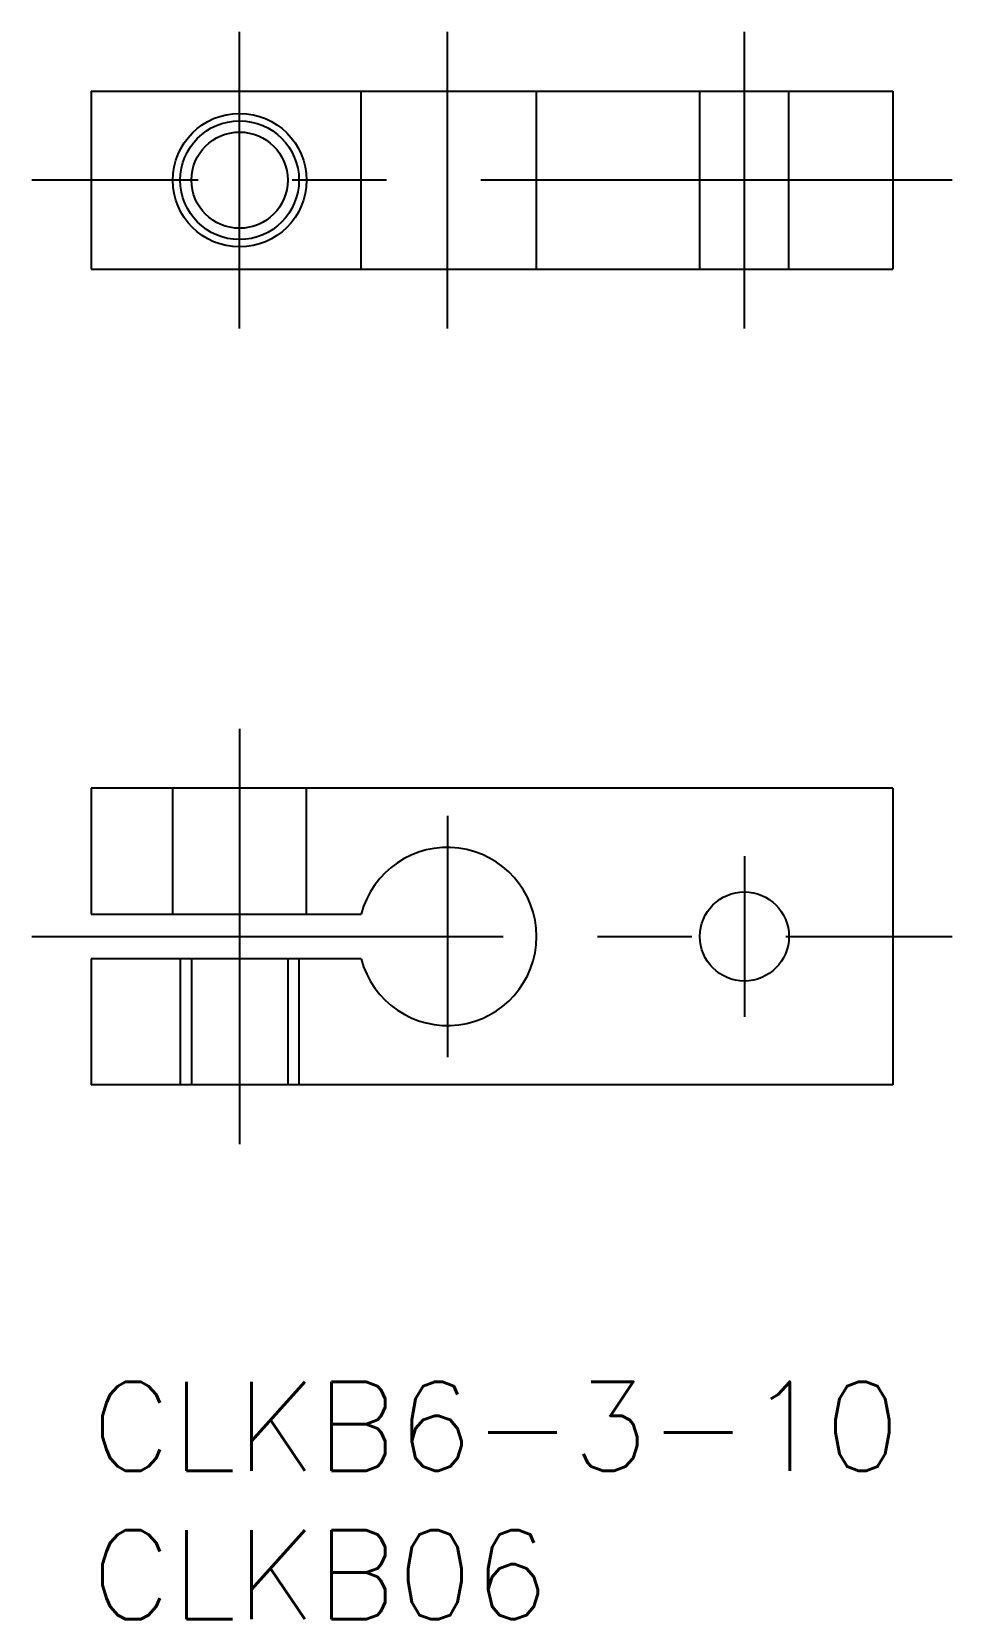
# Model space of a CAD drawing. Extents: x -2 to 29, y -8 to 45.5.
import ezdxf

# ---------------------------------------------------------------- set-up
doc = ezdxf.new("R2010")
doc.units = 0
doc.header["$LTSCALE"] = 0.5
doc.linetypes.add('CENTER', pattern=[50.8, 31.75, -6.35, 6.35, -6.35])
doc.linetypes.add('DASHED', pattern=[19.05, 12.7, -6.35])
for name, color, linetype in [('MSM_CENTER', 1, 'CENTER'), ('MSM_CONTINUOUS', 7, 'CONTINUOUS'), ('MSM_DASHED', 4, 'DASHED'), ('MSM_NARROW', 5, 'CONTINUOUS'), ('MSM_PART_NUMBER', 7, 'CONTINUOUS')]:
    doc.layers.add(name, color=color, linetype=linetype)
doc.styles.get("Standard").update_dxf_attribs({"font": 'txt.shx', "height": 3, "bigfont": 'bigfont.shx'})

# ---------------------------------------------------------------- blocks, each defined once
blk = doc.blocks.new('*U14')
at = {"layer": 'MSM_PART_NUMBER'}
blk.add_text('CLKB6-3-10', height=3, dxfattribs=at).set_placement((0, -3))
blk = doc.blocks.new('*U15')
at = {"layer": 'MSM_PART_NUMBER'}
blk.add_text('CLKB06', height=3, dxfattribs=at).set_placement((0, -8))

msp = doc.modelspace()

# ---------------------------------------------------------------- linework, layer by layer
at = {"layer": 'MSM_CENTER'}
for p, q in [((5, 35.477), (5, 45.477)), ((12, 35.477), (12, 45.477)), ((22, 35.477), (22, 45.477)), ((29, 40.477), (-2, 40.477)), ((5, 22), (5, 8)), ((12, 19.068), (12, 10.932)), ((22, 17.708), (22, 12.292)), ((-2, 15), (29, 15))]:
    msp.add_line(p, q, dxfattribs=at)
at = {"layer": 'MSM_CONTINUOUS'}
for p, q in [((0, 43.477), (0, 37.477)), ((0, 43.477), (27, 43.477)), ((27, 43.477), (27, 37.477)), ((0, 37.477), (27, 37.477)), ((27, 20), (0, 20)), ((0, 20), (0, 15.75)), ((27, 20), (27, 10)), ((0, 15.75), (9.095, 15.75)), ((9.095, 14.25), (0, 14.25)), ((0, 14.25), (0, 10)), ((27, 10), (0, 10))]:
    msp.add_line(p, q, dxfattribs=at)
for centre, radius in [((5, 40.477), 2.25), ((5, 40.477), 1.621), ((22, 15), 1.5)]:
    msp.add_circle(centre, radius, dxfattribs=at)
msp.add_arc((12, 15), 3, 194.4775, 165.5225, dxfattribs=at)
at = {"layer": 'MSM_DASHED'}
for p, q in [((9.095, 37.477), (9.095, 43.477)), ((15, 37.477), (15, 43.477)), ((20.5, 37.477), (20.5, 43.477)), ((23.5, 37.477), (23.5, 43.477)), ((2.75, 15.75), (2.75, 20)), ((7.25, 15.75), (7.25, 20)), ((3, 14.25), (3, 10)), ((3.379, 14.25), (3.379, 10)), ((6.621, 14.25), (6.621, 10)), ((7, 14.25), (7, 10))]:
    msp.add_line(p, q, dxfattribs=at)
at = {"layer": 'MSM_NARROW'}
msp.add_circle((5, 40.477), 2, dxfattribs=at)

# ---------------------------------------------------------------- block references
at = {"layer": 'MSM_CONTINUOUS'}
for name in ['*U14', '*U15']:
    msp.add_blockref(name, (0, 0), dxfattribs=at)

doc.saveas('drawing.dxf')
